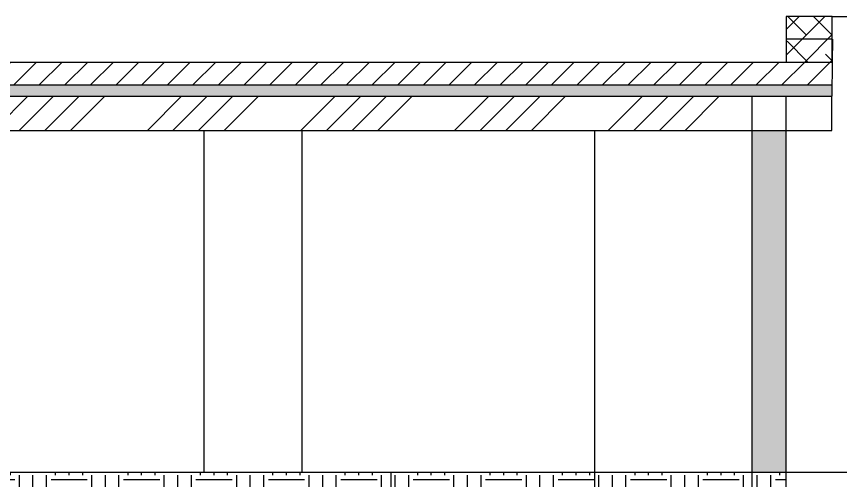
# Model space of a CAD drawing. Header units: millimetres. Extents: x 1251.1 to 1334.1, y 1577.6 to 1641.3.
# Drawn here: x 1305.51 to 1312.74, y 1600.75 to 1604.82 of the extents above; entities that cross this region are included whole.
import ezdxf

# ---------------------------------------------------------------- set-up
doc = ezdxf.new("R2010")
doc.units = ezdxf.units.MM
doc.linetypes.add('ACAD_ISO02W100', pattern=[15, 12, -3])
doc.layers.add('MURATURA', color=140, linetype='Continuous')

msp = doc.modelspace()

# ---------------------------------------------------------------- hatches: boundary and pattern name
at = {"layer": 'MURATURA', "linetype": 'ByBlock'}
h = msp.add_hatch(dxfattribs=at)
h.set_pattern_fill('ANSI38', color=8, scale=0.05)
h.set_pattern_definition([(45, (23.43321, 0), (-0.112253202, 0.112253202), []), (135, (23.43321, 0), (-0.336759605, 0.112253202), [0.396875, -0.238125])])
h.paths.add_polyline_path([(1312.2603, 1604.8218), (1312.2603, 1604.6218), (1312.6645, 1604.6218), (1312.6645, 1604.8218)])
h.paths.add_polyline_path([(1312.2603, 1604.6218), (1312.2603, 1604.4218), (1312.6645, 1604.4218), (1312.6645, 1604.6218)])
h = msp.add_hatch(dxfattribs=at)
h.set_pattern_fill('ANSI31', color=170, scale=0.05)
h.set_pattern_definition([(45, (23.43321, 0), (-0.112253202, 0.112253202), [])])
h.paths.add_polyline_path([(1298.8611, 1604.4218), (1298.8611, 1604.2218), (1312.6623, 1604.2218), (1312.6645, 1604.4218)])
h = msp.add_hatch(color=256, dxfattribs=at)
h.dxf.hatch_style = 1
h.set_gradient(color1=(255, 255, 255), tint=1)
h.paths.add_polyline_path([(1298.8611, 1604.2218), (1298.8611, 1604.1218), (1312.6611, 1604.1218), (1312.6623, 1604.2218)])
h = msp.add_hatch(dxfattribs=at)
h.set_pattern_fill('ANSI34', color=170, scale=0.05)
h.set_pattern_definition([(45, (23.4332, 0), (-0.6735192, 0.6735192), []), (45, (23.6577, 0), (-0.6735192, 0.6735192), []), (45, (23.8822, 0), (-0.6735192, 0.6735192), []), (45, (24.1067, 0), (-0.6735192, 0.6735192), [])])
h.paths.add_polyline_path([(1299.5611, 1604.1218), (1299.5611, 1603.8218), (1303.7111, 1603.8218), (1307.1561, 1603.8218), (1311.9611, 1603.8218), (1311.9611, 1604.1218)])
h = msp.add_hatch(dxfattribs=at)
h.set_pattern_fill('ANSI35', color=3, scale=0.005)
h.set_pattern_definition([(45, (23.433213, 0), (-0.0224506403, 0.0224506403), []), (45, (23.455664, 0), (-0.0224506403, 0.0224506403), [0.0396875, -0.0079375, 0, -0.0079375])])
h.paths.add_polyline_path([(1312.2611, 1603.8218), (1311.9611, 1603.8218), (1311.9611, 1600.8218), (1312.2611, 1600.8218)])
h.paths.add_polyline_path([(1312.2611, 1600.5218), (1311.9611, 1600.5218), (1311.9611, 1599.5262), (1312.2611, 1599.5262)])
h = msp.add_hatch(dxfattribs=at)
h.set_pattern_fill('EARTH', color=2, scale=0.05)
h.set_pattern_definition([(0, (23.4332, 0), (0.3175, 0.3175), [0.3175, -0.3175]), (0, (23.4332, 0.11906), (0.3175, 0.3175), [0.3175, -0.3175]), (0, (23.4332, 0.23813), (0.3175, 0.3175), [0.3175, -0.3175]), (90, (23.4729, 0.2778), (-0.3175, 0.3175), [0.3175, -0.3175]), (90, (23.59196, 0.2778), (-0.3175, 0.3175), [0.3175, -0.3175]), (90, (23.71103, 0.2778), (-0.3175, 0.3175), [0.3175, -0.3175])])
h.paths.add_polyline_path([(1312.2611, 1597.5218), (1311.9611, 1597.5218), (1306.5361, 1597.5218), (1304.3575, 1597.5218), (1302.2811, 1597.5218), (1299.5611, 1597.5218), (1299.2611, 1597.5218), (1299.2611, 1597.2218), (1299.5611, 1597.2218), (1311.9611, 1597.2218), (1312.2611, 1597.2218)])
h.paths.add_polyline_path([(1312.2611, 1600.8218), (1299.2611, 1600.8218), (1299.2611, 1600.5218), (1303.9612, 1600.5218), (1303.9612, 1600.3949), (1304.1112, 1600.3949), (1304.1112, 1600.5218), (1312.2611, 1600.5218)])

# ---------------------------------------------------------------- linework, layer by layer
for p, q in [((1312.6645, 1604.8218), (1312.2603, 1604.8218)), ((1312.2603, 1604.8218), (1312.2603, 1604.6218)), ((1312.6645, 1604.4218), (1312.6645, 1604.8218)), ((1312.6668, 1604.6218), (1312.2603, 1604.6218)), ((1312.2603, 1604.6218), (1312.2603, 1604.4218)), ((1312.6645, 1604.4218), (1312.6668, 1604.6218)), ((1312.6668, 1604.6218), (1312.6645, 1604.4218)), ((1298.8611, 1604.4218), (1312.6645, 1604.4218)), ((1312.6645, 1604.4218), (1312.6611, 1604.1218)), ((1298.8611, 1604.2218), (1312.6611, 1604.2218)), ((1298.8611, 1604.1218), (1312.6611, 1604.1218)), ((1298.8611, 1604.1218), (1312.6611, 1604.1218)), ((1311.9611, 1604.1218), (1311.9611, 1600.8218)), ((1312.2611, 1597.2218), (1312.2611, 1604.1218)), ((1312.6611, 1603.8218), (1312.6611, 1604.1218)), ((1312.6611, 1603.8218), (1312.6611, 1604.1218)), ((1303.7111, 1603.8218), (1307.1561, 1603.8218)), ((1303.7111, 1603.8218), (1307.1561, 1603.8218)), ((1307.1561, 1603.8218), (1307.1561, 1600.8218)), ((1307.1561, 1603.8218), (1312.2611, 1603.8218)), ((1308.0137, 1603.8218), (1308.0137, 1600.8218)), ((1308.0137, 1603.8218), (1310.5811, 1603.8218)), ((1310.5811, 1603.8218), (1310.5811, 1599.7618)), ((1311.9611, 1603.8218), (1311.9611, 1600.5218)), ((1312.2611, 1600.8218), (1312.2611, 1603.8218)), ((1312.2611, 1597.2218), (1312.2611, 1603.8218)), ((1312.2611, 1603.8218), (1312.6611, 1603.8218)), ((1312.2611, 1600.8218), (1312.2611, 1603.8218)), ((1312.2611, 1603.8218), (1312.6611, 1603.8218)), ((1299.2611, 1600.8218), (1312.2611, 1600.8218)), ((1299.5611, 1600.8218), (1308.7953, 1600.8218)), ((1308.7953, 1600.8218), (1308.7953, 1600.6618))]:
    msp.add_line(p, q, dxfattribs=at)
at = {"layer": 'MURATURA', "linetype": 'ACAD_ISO02W100'}
for p, q in [((1312.6645, 1604.8218), (1314.9242, 1604.8218)), ((1312.2611, 1600.8218), (1314.5208, 1600.8218))]:
    msp.add_line(p, q, dxfattribs=at)

doc.saveas('drawing.dxf')
